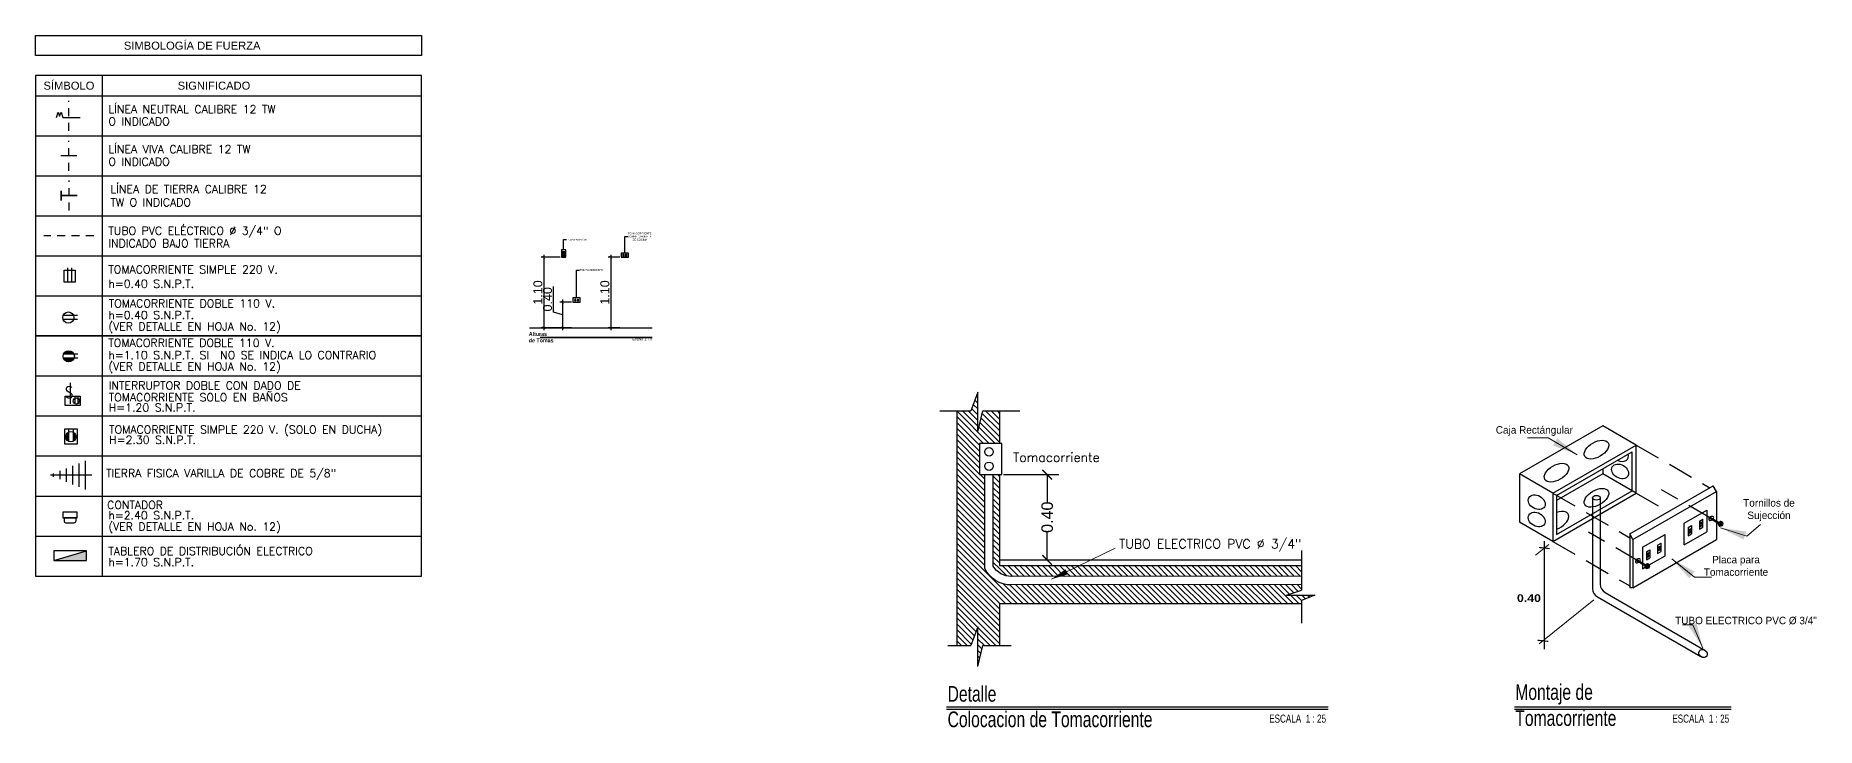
# Model space of a CAD drawing. Header units: inches. Extents: x -370 to 18, y -197 to 199.
# Drawn here: x -259.12 to -231.3, y -166.8 to -156 of the extents above; entities that cross this region are included whole.
import ezdxf
from ezdxf.enums import TextEntityAlignment as Align

# ---------------------------------------------------------------- set-up
doc = ezdxf.new("R2010")
doc.units = ezdxf.units.IN
doc.header["$MEASUREMENT"] = 0
doc.header["$PDMODE"] = 34
doc.header["$PDSIZE"] = 0.2
for name, pattern in [('FUERZA2', [0.3, 0.2, -0.1]), ('HIDDEN', [0.375, 0.25, -0.125]), ('HIDDEN2', [0.1875, 0.125, -0.0625])]:
    doc.linetypes.add(name, pattern=pattern)
for name, color, linetype in [('10_Fuerza', 2, 'Continuous'), ('6', 6, 'Continuous'), ('C3', 3, 'Continuous'), ('CONT-MJR', 1, 'HIDDEN2'), ('COTAS', 1, 'Continuous'), ('Detalle de Tablero', 7, 'Continuous'), ('FUERZA', 3, 'Continuous'), ('iluminacion', 2, 'Continuous'), ('LUZ', 6, 'Continuous'), ('M', 7, 'Continuous'), ('PLUMBING', 2, 'Continuous'), ('Simbologia', 7, 'Continuous'), ('TEXTO', 2, 'Continuous'), ('Textos', 2, 'Continuous')]:
    doc.layers.add(name, color=color, linetype=linetype)
doc.styles.add('ARCHQUICK', font='ARCHQUIK.shx')
doc.styles.add('ARIAL', font='arial.ttf', dxfattribs={"height": 0.14})
doc.styles.add('DIMTEXT', font='ERASMD.TTF', dxfattribs={"width": 0.75})
doc.styles.add('R1', font='arial.ttf')
doc.styles.add('ROMANS', font='romans.shx', dxfattribs={"width": 1.35})
doc.styles.get("Standard").update_dxf_attribs({"font": 'arial.ttf'})
doc.styles.add('STYLE1', font='ERASMD.TTF', dxfattribs={"height": 0.5})
doc.dimstyles.new('CONPUNTO', dxfattribs={"dimtxt": 0.18, "dimasz": 0.15, "dimexe": 0.18, "dimexo": 0.0625, "dimgap": 0, "dimtad": 0, "dimdec": 4, "dimlfac": 0.2, "dimdsep": 46, "dimlunit": 6, "dimtxsty": 'R1', "dimblk": 'ARCHTICK', "dimcen": 0.09, "dimclrd": 1, "dimclre": 1, "dimclrt": 2, "dimadec": 0, "dimazin": 0, "dimtfac": 1, "dimtdec": 4, "dimtmove": 2, "dimatfit": 3, "dimldrblk": 'DOTBLANK', "dimfxl": 1, "dimtolj": 1, "dimtzin": 0, "dimarcsym": 0})
doc.dimstyles.new('COTA-20', dxfattribs={"dimscale": 0.02, "dimtxt": 1, "dimasz": 2, "dimexe": 2, "dimexo": 1, "dimgap": 1, "dimtad": 1, "dimzin": 1, "dimdsep": 46, "dimtxsty": 'ARIAL', "dimblk": 'ARCHTICK', "dimcen": 2, "dimdle": 2, "dimclrd": 2, "dimclre": 1, "dimclrt": 2, "dimaunit": 1, "dimadec": 0, "dimazin": 0, "dimtfac": 1, "dimtofl": 0, "dimtmove": 1, "dimatfit": 3, "dimfxl": 1, "dimtvp": 1, "dimtolj": 1, "dimtzin": 1, "dimarcsym": 0})
doc.dimstyles.new('E100MICRO', dxfattribs={"dimscale": 1.333333, "dimtxt": 0.11, "dimasz": 0.2, "dimexe": 0.03, "dimexo": 0.03, "dimgap": 0, "dimtad": 0, "dimzin": 0, "dimdsep": 46, "dimtxsty": 'ARIAL', "dimblk": 'ARCHTICK', "dimcen": 0.09, "dimdle": 0.03, "dimclrd": 1, "dimclre": 1, "dimclrt": 2, "dimadec": 0, "dimazin": 0, "dimtfac": 1, "dimtix": 1, "dimtmove": 1, "dimatfit": 3, "dimfxl": 1, "dimtvp": 1, "dimtolj": 1, "dimtzin": 0, "dimlwd": 20, "dimlwe": 13, "dimarcsym": 0})
doc.dimstyles.new('E20', dxfattribs={"dimscale": 2, "dimtxt": 0.1, "dimasz": 0.2, "dimexe": 0.125, "dimexo": 0.125, "dimgap": 0, "dimtad": 0, "dimlfac": 0.2, "dimzin": 0, "dimdsep": 46, "dimtxsty": 'Standard', "dimblk": 'ARCHTICK', "dimcen": 0.09, "dimdle": 0.125, "dimclrd": 2, "dimclre": 1, "dimclrt": 3, "dimadec": 0, "dimazin": 0, "dimtfac": 1, "dimtix": 1, "dimtmove": 1, "dimatfit": 3, "dimfxl": 1, "dimtvp": 1, "dimtolj": 1, "dimtzin": 0, "dimlwd": 20, "dimlwe": 13, "dimarcsym": 0})

# ---------------------------------------------------------------- blocks, each defined once
blk = doc.blocks.new('_ArchTick')
at = {"color": 0, "linetype": 'ByBlock', "const_width": 0.15}
blk.add_lwpolyline([(-0.5, -0.5), (0.5, 0.5)], dxfattribs=at)
blk = doc.blocks.new('*D696')
at = {"color": 2, "lineweight": -2, "transparency": 16777216}
for p, q in [((-251.032, -160.314), (-251.032, -159.911)), ((-250.89, -160.117), (-250.89, -160.596)), ((-250.89, -160.356), (-251.032, -160.314))]:
    blk.add_line(p, q, dxfattribs=at)
at = {"color": 1, "lineweight": -2, "transparency": 16777216}
for p, q in [((-250.748, -160.157), (-250.93, -160.157)), ((-250.748, -160.556), (-250.93, -160.556))]:
    blk.add_line(p, q, dxfattribs=at)
at = {"layer": 'DEFPOINTS', "color": 0, "transparency": 16777216}
for p in [(-250.728, -160.157), (-250.89, -160.556), (-250.728, -160.556)]:
    blk.add_point(p, dxfattribs=at)
at = {"color": 2, "lineweight": -2, "transparency": 16777216, "xscale": 0.04, "yscale": 0.04, "zscale": 0.04}
for p, rotation in [((-250.89, -160.157), 90), ((-250.89, -160.556), 270)]:
    blk.add_blockref('_ArchTick', p, dxfattribs=dict(at, rotation=rotation))
at = {"color": 2, "transparency": 16777216, "insert": (-251.123, -160.112), "char_height": 0.14, "attachment_point": 5, "rotation": 90, "style": 'ARIAL'}
blk.add_mtext('\\A1;0.40', dxfattribs=at)
blk = doc.blocks.new('*D697')
at = {"color": 1, "lineweight": -2, "transparency": 16777216}
for p, q in [((-249.994, -159.456), (-250.176, -159.456)), ((-249.994, -160.556), (-250.176, -160.556))]:
    blk.add_line(p, q, dxfattribs=at)
at = {"color": 2, "lineweight": -2, "transparency": 16777216}
blk.add_line((-250.136, -159.416), (-250.136, -160.596), dxfattribs=at)
at = {"layer": 'DEFPOINTS', "color": 0, "transparency": 16777216}
for p in [(-249.974, -159.456), (-250.136, -160.556), (-249.974, -160.556)]:
    blk.add_point(p, dxfattribs=at)
at = {"color": 2, "lineweight": -2, "transparency": 16777216, "xscale": 0.04, "yscale": 0.04, "zscale": 0.04}
for p, rotation in [((-250.136, -159.456), 90), ((-250.136, -160.556), 270)]:
    blk.add_blockref('_ArchTick', p, dxfattribs=dict(at, rotation=rotation))
at = {"color": 2, "transparency": 16777216, "insert": (-250.227, -160.006), "char_height": 0.14, "attachment_point": 5, "rotation": 90, "style": 'ARIAL'}
blk.add_mtext('\\A1;1.10', dxfattribs=at)
blk = doc.blocks.new('*D698')
at = {"color": 1, "lineweight": -2, "transparency": 16777216}
for p, q in [((-250.924, -159.456), (-251.221, -159.456)), ((-250.927, -160.556), (-251.221, -160.556))]:
    blk.add_line(p, q, dxfattribs=at)
at = {"color": 2, "lineweight": -2, "transparency": 16777216}
blk.add_line((-251.181, -159.416), (-251.181, -160.596), dxfattribs=at)
at = {"layer": 'DEFPOINTS', "color": 0, "transparency": 16777216}
for p in [(-250.904, -159.456), (-251.181, -160.556), (-250.907, -160.556)]:
    blk.add_point(p, dxfattribs=at)
at = {"color": 2, "lineweight": -2, "transparency": 16777216, "xscale": 0.04, "yscale": 0.04, "zscale": 0.04}
for p, rotation in [((-251.181, -159.456), 90), ((-251.181, -160.556), 270)]:
    blk.add_blockref('_ArchTick', p, dxfattribs=dict(at, rotation=rotation))
at = {"color": 2, "transparency": 16777216, "insert": (-251.273, -160.006), "char_height": 0.14, "attachment_point": 5, "rotation": 90, "style": 'ARIAL'}
blk.add_mtext('\\A1;1.10', dxfattribs=at)
blk = doc.blocks.new('*D695')
at = {"layer": 'COTAS', "color": 1, "lineweight": -2, "transparency": 16777216}
for p, q in [((122513.702, 69306.636), (122514.566, 69306.636)), ((122514.386, 69306.636), (122514.386, 69306.203)), ((122514.386, 69305.303), (122514.386, 69305.736)), ((122513.702, 69305.303), (122514.566, 69305.303))]:
    blk.add_line(p, q, dxfattribs=at)
at = {"layer": 'DEFPOINTS', "color": 0, "transparency": 16777216}
for p in [(122513.639, 69306.636), (122513.639, 69305.303), (122514.386, 69305.303)]:
    blk.add_point(p, dxfattribs=at)
at = {"layer": 'COTAS', "color": 1, "lineweight": -2, "transparency": 16777216, "xscale": 0.15, "yscale": 0.15, "zscale": 0.15}
for p, rotation in [((122514.386, 69306.636), 90), ((122514.386, 69305.303), 270)]:
    blk.add_blockref('_ArchTick', p, dxfattribs=dict(at, rotation=rotation))
at = {"layer": 'COTAS', "color": 2, "transparency": 16777216, "insert": (122514.386, 69305.97), "char_height": 0.18, "attachment_point": 5, "rotation": 90, "style": 'R1'}
blk.add_mtext('\\A1;0.40', dxfattribs=at)
blk = doc.blocks.new('_DOTBLANK')
at = {"color": 0, "linetype": 'ByBlock'}
blk.add_line((-0.5, 0), (-1, 0), dxfattribs=at)
blk.add_circle((0, 0), 0.5, dxfattribs=at)
blk = doc.blocks.new('DET FUERZA')
h = blk.add_hatch()
h.set_pattern_fill('LINE', color=16, scale=0.02, angle=135, style=0)
h.set_pattern_definition([(135, (121529.58557, 69435.33147), (-0.0449012806, -0.0449012806), [])])
h.paths.add_polyline_path([(122513.63902, 69306.6364), (122513.54324, 69306.6364), (122513.54324, 69305.20513, 0.10774019), (122513.63902, 69305.10335)])
edge = h.paths.add_edge_path()
edge.add_line((122513.38047, 69303.96582), (122513.63902, 69303.96582))
edge.add_line((122513.63902, 69303.96582), (122513.63902, 69304.95145))
edge.add_arc((122513.82457, 69305.37391), 0.46141, 206.012762, 246.287777, ccw=False)
edge.add_line((122513.4099, 69305.17155), (122513.4099, 69306.6364))
edge.add_line((122513.4099, 69306.6364), (122513.32904, 69306.6364))
edge.add_line((122513.32904, 69306.6364), (122513.32904, 69307.12133))
edge.add_line((122513.32904, 69307.12133), (122513.63902, 69307.12133))
edge.add_line((122513.63902, 69307.12133), (122513.63902, 69307.6298))
edge.add_line((122513.63902, 69307.6298), (122513.38047, 69307.6298))
edge.add_line((122513.38047, 69307.6298), (122513.30111, 69307.3056))
edge.add_line((122513.30111, 69307.3056), (122513.30111, 69307.92475))
edge.add_line((122513.30111, 69307.92475), (122513.19057, 69307.6298))
edge.add_line((122513.19057, 69307.6298), (122512.97235, 69307.6298))
edge.add_line((122512.97235, 69307.6298), (122512.97235, 69303.96582))
edge.add_line((122512.97235, 69303.96582), (122513.19057, 69303.96582))
edge.add_line((122513.19057, 69303.96582), (122513.30111, 69304.26077))
edge.add_line((122513.30111, 69304.26077), (122513.30111, 69303.64162))
edge.add_line((122513.30111, 69303.64162), (122513.38047, 69303.96582))
edge = h.paths.add_edge_path()
edge.add_line((122518.35724, 69305.05168), (122518.35724, 69305.21418))
edge.add_line((122518.35724, 69305.21418), (122513.63902, 69305.21418))
edge.add_line((122513.63902, 69305.21418), (122513.63902, 69305.10335))
edge.add_arc((122513.82457, 69305.37391), 0.32807, 235.557495, 270.07385)
edge.add_line((122513.82499, 69305.04583), (122518.35724, 69305.05168))
edge = h.paths.add_edge_path()
edge.add_line((122518.35724, 69304.62111), (122518.35724, 69304.6691))
edge.add_line((122518.35724, 69304.6691), (122518.5636, 69304.75353))
edge.add_line((122518.5636, 69304.75353), (122518.12522, 69304.75353))
edge.add_line((122518.12522, 69304.75353), (122518.35724, 69304.83045))
edge.add_line((122518.35724, 69304.83045), (122518.35724, 69304.91834))
edge.add_line((122518.35724, 69304.91834), (122513.82516, 69304.9125))
edge.add_arc((122513.82457, 69305.37391), 0.46141, 246.287777, 270.07385, ccw=False)
edge.add_line((122513.63902, 69304.95145), (122513.63902, 69304.62111))
edge.add_line((122513.63902, 69304.62111), (122518.35724, 69304.62111))
at = {"layer": 'LUZ', "ltscale": 2}
h = blk.add_hatch(dxfattribs=at)
h.set_pattern_fill('ANSI34', color=1, scale=0.000601565, style=0)
h.set_pattern_definition([(45, (122366.1761, 69266.480871), (-0.00810331726, 0.00810331726), []), (45, (122366.178801, 69266.480871), (-0.00810331726, 0.00810331726), []), (45, (122366.181502, 69266.480871), (-0.00810331726, 0.00810331726), []), (45, (122366.184203, 69266.480871), (-0.00810331726, 0.00810331726), [])])
edge = h.paths.add_edge_path()
edge.add_ellipse((122524.75706, 69305.95177), major_axis=(-0.03757, -0.02169), ratio=0.58915652, start_angle=275.642669, end_angle=301.928771)
edge.add_line((122524.72635, 69305.95908), (122524.87318, 69305.87431))
edge.add_spline(control_points=[(122524.87318, 69305.87431), (122524.87503, 69305.88009), (122524.87793, 69305.88551), (122524.88179, 69305.89018)], knot_values=[1.22486063, 1.22486063, 1.22486063, 1.22486063, 1.74154271, 1.74154271, 1.74154271, 1.74154271], degree=3, periodic=0)
edge.add_line((122524.88179, 69305.89018), (122524.74065, 69305.97166))
h = blk.add_hatch(dxfattribs=at)
h.set_pattern_fill('ANSI34', color=1, scale=0.000601565, style=0)
h.set_pattern_definition([(45, (122365.03052, 69265.81947), (-0.00810331726, 0.00810331726), []), (45, (122365.033221, 69265.81947), (-0.00810331726, 0.00810331726), []), (45, (122365.035922, 69265.81947), (-0.00810331726, 0.00810331726), []), (45, (122365.038623, 69265.81947), (-0.00810331726, 0.00810331726), [])])
edge = h.paths.add_edge_path()
edge.add_ellipse((122523.61148, 69305.29037), major_axis=(-0.03757, -0.02169), ratio=0.58915652, start_angle=275.642669, end_angle=301.928771)
edge.add_line((122523.58077, 69305.29768), (122523.7276, 69305.21291))
edge.add_spline(control_points=[(122523.7276, 69305.21291), (122523.72945, 69305.21869), (122523.73235, 69305.22411), (122523.73621, 69305.22878)], knot_values=[1.22486063, 1.22486063, 1.22486063, 1.22486063, 1.74154271, 1.74154271, 1.74154271, 1.74154271], degree=3, periodic=0)
edge.add_line((122523.73621, 69305.22878), (122523.59507, 69305.31026))
at = {"color": 3}
for p, q in [((122513.30111, 69307.92475), (122513.19057, 69307.6298)), ((122513.30111, 69307.3056), (122513.30111, 69307.92475)), ((122512.71014, 69307.6298), (122513.19057, 69307.6298)), ((122512.97235, 69307.6298), (122512.97235, 69303.96582)), ((122513.30111, 69307.3056), (122513.38047, 69307.6298)), ((122513.38047, 69307.6298), (122513.95585, 69307.6298)), ((122513.63902, 69307.6298), (122513.63902, 69307.12133)), ((122513.63902, 69306.6364), (122513.63902, 69305.21418)), ((122518.35724, 69305.45337), (122518.35724, 69304.83045)), ((122513.63902, 69305.21418), (122518.35724, 69305.21418)), ((122518.12522, 69304.75353), (122518.35724, 69304.83045)), ((122518.12522, 69304.75353), (122518.5636, 69304.75353)), ((122518.5636, 69304.75353), (122518.35724, 69304.6691)), ((122513.63902, 69304.62111), (122513.63902, 69303.96582)), ((122513.63902, 69304.62111), (122518.35724, 69304.62111)), ((122518.35724, 69304.6691), (122518.35724, 69304.31606)), ((122513.30111, 69304.26077), (122513.19057, 69303.96582)), ((122513.30111, 69303.64162), (122513.30111, 69304.26077)), ((122512.83549, 69303.96582), (122513.19057, 69303.96582)), ((122513.30111, 69303.64162), (122513.38047, 69303.96582)), ((122513.38047, 69303.96582), (122513.8214, 69303.96582))]:
    blk.add_line(p, q, dxfattribs=at)
at = {"color": 2}
blk.add_line((122513.63902, 69305.30306), (122518.35724, 69305.30306), dxfattribs=at)
at = {"color": 3}
for centre in [(122513.47657, 69306.99228), (122513.47657, 69306.76545)]:
    blk.add_circle(centre, 0.06667, dxfattribs=at)
at = {"layer": '6', "color": 2}
for points in [[(122518.35724, 69304.91834), (122513.82516, 69304.9125, -0.28703387), (122513.4099, 69305.17155), (122513.4099, 69306.6364)], [(122518.35724, 69305.05168), (122513.82499, 69305.04583, -0.26380862), (122513.54324, 69305.20513), (122513.54324, 69306.6364)]]:
    blk.add_lwpolyline(points, format="xyb", dxfattribs=at)
at = {"layer": 'C3'}
blk.add_lwpolyline([(122513.32904, 69306.6364), (122513.67746, 69306.6364), (122513.67746, 69307.12133), (122513.32904, 69307.12133)], close=True, dxfattribs=at)
at = {"layer": 'LUZ', "color": 3, "ltscale": 2}
for p, q in [((122523.06345, 69307.39855), (122521.76102, 69306.64659)), ((122523.32393, 69307.24816), (122523.06345, 69307.39855)), ((122523.58442, 69307.09777), (122523.32393, 69307.24816)), ((122522.28199, 69306.34581), (122523.58442, 69307.09777)), ((122522.34215, 69306.31108), (122523.52426, 69306.99357)), ((122523.52426, 69306.38054), (122523.52426, 69306.99357)), ((122523.58442, 69306.34581), (122523.58442, 69307.09777)), ((122521.76102, 69306.64659), (122521.76102, 69305.89464)), ((122522.28199, 69306.34581), (122521.76102, 69306.64659)), ((122523.06345, 69306.64659), (122522.34215, 69306.23015)), ((122523.06345, 69306.72752), (122523.06345, 69306.64659)), ((122523.58442, 69306.34581), (122523.06345, 69306.64659)), ((122522.28199, 69305.59385), (122523.58442, 69306.34581)), ((122522.28199, 69306.34581), (122522.28199, 69305.74424)), ((122522.34215, 69305.69805), (122523.52426, 69306.38054)), ((122523.48529, 69305.70853), (122524.78772, 69306.46049)), ((122523.53504, 69305.62236), (122524.83747, 69306.37432)), ((122524.83747, 69306.37432), (122524.78772, 69306.46049)), ((122524.83747, 69306.37432), (122524.83747, 69305.91577)), ((122522.34215, 69306.31108), (122522.34215, 69305.69805)), ((122524.33664, 69305.87678), (122524.68707, 69306.0791)), ((122524.68707, 69306.0791), (122524.68707, 69305.74392)), ((122522.28199, 69305.59385), (122521.76102, 69305.89464)), ((122524.33664, 69305.5416), (122524.33664, 69305.87678)), ((122524.3968, 69305.80732), (122524.4517, 69305.83902)), ((122524.3968, 69305.80732), (122524.3968, 69305.68053)), ((122524.41184, 69305.78127), (122524.43666, 69305.7956)), ((122524.43666, 69305.7956), (122524.43666, 69305.77824)), ((122524.4517, 69305.83902), (122524.4517, 69305.71222)), ((122524.57202, 69305.90848), (122524.62692, 69305.94018)), ((122524.57202, 69305.90848), (122524.57202, 69305.78169)), ((122524.57202, 69305.78169), (122524.62692, 69305.81338)), ((122524.58705, 69305.88243), (122524.61188, 69305.89676)), ((122524.58705, 69305.88243), (122524.58705, 69305.86506)), ((122524.58705, 69305.86506), (122524.61188, 69305.8794)), ((122524.58705, 69305.84247), (122524.61188, 69305.8568)), ((122524.58705, 69305.84247), (122524.58705, 69305.8251)), ((122524.58705, 69305.8251), (122524.61188, 69305.83943)), ((122524.61188, 69305.89676), (122524.61188, 69305.8794)), ((122524.61188, 69305.8568), (122524.61188, 69305.83943)), ((122524.62692, 69305.81338), (122524.62692, 69305.94018)), ((122524.83747, 69305.89493), (122524.83747, 69305.62236)), ((122522.15163, 69303.90976), (122522.15163, 69305.59663)), ((122522.28199, 69305.74424), (122522.28199, 69305.59385)), ((122523.53504, 69305.62236), (122523.48529, 69305.70853)), ((122523.48529, 69305.70853), (122523.48529, 69304.87041)), ((122523.53504, 69304.87041), (122524.83747, 69305.62236)), ((122523.53504, 69305.62236), (122523.53504, 69304.87041)), ((122523.68543, 69305.5008), (122524.03586, 69305.70312)), ((122523.9208, 69305.5325), (122523.9757, 69305.5642)), ((122523.9208, 69305.5325), (122523.9208, 69305.40571)), ((122523.93584, 69305.50645), (122523.96066, 69305.52078)), ((122523.96066, 69305.52078), (122523.96066, 69305.50342)), ((122523.9757, 69305.43741), (122523.9757, 69305.5642)), ((122524.03586, 69305.36794), (122524.03586, 69305.70312)), ((122524.33664, 69305.5416), (122524.68707, 69305.74392)), ((122524.3968, 69305.68053), (122524.4517, 69305.71222)), ((122524.41184, 69305.78127), (122524.41184, 69305.7639)), ((122524.41184, 69305.7639), (122524.43666, 69305.77824)), ((122524.41184, 69305.74131), (122524.43666, 69305.75564)), ((122524.41184, 69305.74131), (122524.41184, 69305.72394)), ((122524.41184, 69305.72394), (122524.43666, 69305.73827)), ((122524.43666, 69305.75564), (122524.43666, 69305.73827)), ((122523.68543, 69305.5008), (122523.68543, 69305.25809)), ((122523.68543, 69305.23726), (122523.68543, 69305.16562)), ((122523.74559, 69305.43134), (122523.80049, 69305.46304)), ((122523.74559, 69305.43134), (122523.74559, 69305.30455)), ((122523.74559, 69305.30455), (122523.80049, 69305.33625)), ((122523.76063, 69305.40529), (122523.78545, 69305.41962)), ((122523.76063, 69305.40529), (122523.76063, 69305.38793)), ((122523.76063, 69305.38793), (122523.78545, 69305.40226)), ((122523.76063, 69305.36533), (122523.78545, 69305.37966)), ((122523.76063, 69305.36533), (122523.76063, 69305.34796)), ((122523.76063, 69305.34796), (122523.78545, 69305.36229)), ((122523.78545, 69305.41962), (122523.78545, 69305.40226)), ((122523.78545, 69305.37966), (122523.78545, 69305.36229)), ((122523.78953, 69305.22573), (122524.03586, 69305.36794)), ((122523.80049, 69305.46304), (122523.80049, 69305.33625)), ((122523.9208, 69305.40571), (122523.9757, 69305.43741)), ((122523.93584, 69305.50645), (122523.93584, 69305.48909)), ((122523.93584, 69305.48909), (122523.96066, 69305.50342)), ((122523.93584, 69305.46649), (122523.96066, 69305.48082)), ((122523.93584, 69305.46649), (122523.93584, 69305.44912)), ((122523.93584, 69305.44912), (122523.96066, 69305.46345)), ((122523.96066, 69305.48082), (122523.96066, 69305.46345)), ((122523.68543, 69305.16562), (122523.72797, 69305.19018)), ((122523.53504, 69304.87041), (122523.48529, 69304.87041))]:
    blk.add_line(p, q, dxfattribs=at)
at = {"layer": 'LUZ', "color": 1, "linetype": 'FUERZA2', "ltscale": 2}
for p, q in [((122523.58442, 69307.09777), (122524.73797, 69306.43176)), ((122522.28199, 69306.34581), (122523.48529, 69305.65109)), ((122523.58442, 69306.34581), (122524.08675, 69306.05579)), ((122524.75669, 69305.95155), (122523.98309, 69306.39818)), ((122522.28199, 69305.59385), (122523.48529, 69304.89913)), ((122523.61186, 69305.29015), (122522.83827, 69305.73678))]:
    blk.add_line(p, q, dxfattribs=at)
at = {"layer": 'LUZ', "color": 2, "ltscale": 2}
for p, q in [((122522.90502, 69306.27406), (122522.90502, 69304.8559)), ((122523.02534, 69306.27406), (122523.02534, 69304.92536)), ((122523.02534, 69306.27406), (122523.02534, 69304.92536)), ((122524.72635, 69305.95908), (122524.87451, 69305.87354)), ((122524.74065, 69305.97166), (122524.88311, 69305.88941)), ((122524.74065, 69305.97166), (122524.88311, 69305.88941)), ((122524.9024, 69305.82881), (122524.89182, 69305.82881)), ((122524.9056, 69305.86591), (122524.9056, 69305.85464)), ((122524.9056, 69305.85464), (122524.90798, 69305.85602)), ((122524.90798, 69305.85602), (122524.90798, 69305.87584)), ((122523.58077, 69305.29768), (122523.72893, 69305.21214)), ((122523.59507, 69305.31026), (122523.73753, 69305.22801)), ((122523.59507, 69305.31026), (122523.73753, 69305.22801)), ((122523.75682, 69305.16741), (122523.74624, 69305.16741)), ((122523.76002, 69305.20451), (122523.76002, 69305.19324)), ((122523.76002, 69305.19324), (122523.7624, 69305.19462)), ((122523.7624, 69305.19462), (122523.7624, 69305.21444)), ((122522.98022, 69304.72566), (122524.5948, 69303.79348)), ((122523.10053, 69304.79512), (122524.66494, 69303.89191))]:
    blk.add_line(p, q, dxfattribs=at)
at = {"layer": 'LUZ', "ltscale": 2}
for p, q in [((122524.90679, 69305.90286), (122524.89993, 69305.90286)), ((122524.9056, 69305.87447), (122524.90798, 69305.87584)), ((122524.9056, 69305.86591), (122524.9056, 69305.87447)), ((122523.76121, 69305.24146), (122523.75435, 69305.24146)), ((122523.76002, 69305.21306), (122523.7624, 69305.21444)), ((122523.76002, 69305.20451), (122523.76002, 69305.21306))]:
    blk.add_line(p, q, dxfattribs=at)
at = {"layer": 'LUZ', "color": 1, "lineweight": 13, "ltscale": 2}
for p, q in [((122522.22339, 69305.54673), (122522.01049, 69305.3755)), ((122522.92162, 69304.67853), (122522.07, 69303.99363))]:
    blk.add_line(p, q, dxfattribs=at)
at = {"layer": 'LUZ', "ltscale": 2}
for centre in [(122524.89993, 69305.90226), (122523.75435, 69305.24086)]:
    blk.add_arc(centre, 0.000602, 90, 108.529916, dxfattribs=at)
at = {"layer": 'LUZ', "color": 2, "ltscale": 2}
for centre in [(122523.05542, 69304.8559), (122523.17573, 69304.92536)]:
    blk.add_arc(centre, 0.15039, 180, 240, dxfattribs=at)
at = {"layer": 'LUZ', "color": 3, "ltscale": 2}
for centre, major_axis, ratio in [((122522.96518, 69307.02601), (-0.18232, -0.10526), 0.56027656), ((122522.34127, 69306.6658), (-0.18232, -0.10526), 0.56027656), ((122523.33405, 69306.68583), (0.12261, -0.07079), 0.73394098), ((122522.96518, 69306.27406), (-0.18232, -0.10526), 0.56027656), ((122522.03162, 69306.20466), (0.12261, -0.07079), 0.73394098), ((122522.03162, 69305.93387), (0.12261, -0.07079), 0.73394098)]:
    blk.add_ellipse(centre, major_axis=major_axis, ratio=ratio, dxfattribs=at)
for centre, major_axis, ratio, start_param, end_param in [((122523.33405, 69306.95662), (0.12261, -0.07079), 0.73394098, 4.80524556, 6.95951746), ((122522.34127, 69305.91384), (-0.18232, -0.10526), 0.56027656, 7.54567755, 10.67817294), ((122524.75669, 69305.95155), (-0.03757, -0.02169), 0.58915652, 2.13783879, 7.9622228), ((122523.61148, 69305.29037), (-0.03757, -0.02169), 0.58915652, 2.1280585, 7.95246479)]:
    blk.add_ellipse(centre, major_axis=major_axis, ratio=ratio, start_param=start_param, end_param=end_param, dxfattribs=at)
at = {"layer": 'LUZ', "color": 2, "ltscale": 2}
for centre, major_axis, ratio in [((122522.96518, 69306.27406), (-0.06016, 0), 0.61455734), ((122524.62987, 69303.84269), (0.05657, -0.04032), 0.86999933)]:
    blk.add_ellipse(centre, major_axis=major_axis, ratio=ratio, dxfattribs=at)
for centre in [(122524.9056, 69305.86591), (122523.76002, 69305.20451)]:
    blk.add_ellipse(centre, major_axis=(0.00969, 0.02095), ratio=0.72725652, start_param=-3.14159265, end_param=3.14159265, dxfattribs=at)
for points, knots in [([(122524.89974, 69305.90283), (122524.8944, 69305.90104), (122524.88958, 69305.89798), (122524.87976, 69305.88877), (122524.8755, 69305.88171), (122524.86985, 69305.8637), (122524.86991, 69305.85203), (122524.87879, 69305.83698), (122524.88334, 69305.83255), (122524.88897, 69305.82994), (122524.8899, 69305.82951), (122524.89086, 69305.82913), (122524.89182, 69305.82881)], [0.60456568, 0.60456568, 0.60456568, 0.60456568, 1.06526149, 1.06526149, 1.74962549, 1.74962549, 2.67252413, 2.67252413, 3.14159265, 3.14159265, 3.14159265, 3.21944451, 3.21944451, 3.21944451, 3.21944451]), ([(122524.8896, 69305.83131), (122524.89561, 69305.82853), (122524.90252, 69305.82816), (122524.92024, 69305.83259), (122524.9291, 69305.84142), (122524.93915, 69305.86215), (122524.94057, 69305.87453), (122524.93244, 69305.89353), (122524.92479, 69305.90054), (122524.90673, 69305.90435), (122524.89765, 69305.9015), (122524.88384, 69305.89158), (122524.87866, 69305.8845), (122524.87163, 69305.86646), (122524.87104, 69305.8547), (122524.87894, 69305.839), (122524.88366, 69305.83405), (122524.8896, 69305.83131)], [-3.14159265, -3.14159265, -3.14159265, -3.14159265, -2.61139593, -2.61139593, -1.59556557, -1.59556557, -0.5797352, -0.5797352, 0.1651682, 0.1651682, 0.91007161, 0.91007161, 1.65497501, 1.65497501, 2.61783362, 2.61783362, 3.14159265, 3.14159265, 3.14159265, 3.14159265]), ([(122523.75416, 69305.24143), (122523.74882, 69305.23964), (122523.744, 69305.23658), (122523.73418, 69305.22737), (122523.72992, 69305.22031), (122523.72427, 69305.2023), (122523.72433, 69305.19063), (122523.73321, 69305.17558), (122523.73776, 69305.17115), (122523.74339, 69305.16854), (122523.74432, 69305.16811), (122523.74528, 69305.16773), (122523.74624, 69305.16741)], [0.60456568, 0.60456568, 0.60456568, 0.60456568, 1.06526149, 1.06526149, 1.74962549, 1.74962549, 2.67252413, 2.67252413, 3.14159265, 3.14159265, 3.14159265, 3.21944451, 3.21944451, 3.21944451, 3.21944451]), ([(122523.74402, 69305.16991), (122523.75003, 69305.16713), (122523.75694, 69305.16676), (122523.77466, 69305.17119), (122523.78352, 69305.18002), (122523.79357, 69305.20075), (122523.79499, 69305.21313), (122523.78686, 69305.23213), (122523.77921, 69305.23914), (122523.76115, 69305.24295), (122523.75207, 69305.2401), (122523.73826, 69305.23018), (122523.73309, 69305.2231), (122523.72605, 69305.20506), (122523.72546, 69305.1933), (122523.73336, 69305.17759), (122523.73808, 69305.17265), (122523.74402, 69305.16991)], [-3.14159265, -3.14159265, -3.14159265, -3.14159265, -2.61139593, -2.61139593, -1.59556557, -1.59556557, -0.5797352, -0.5797352, 0.1651682, 0.1651682, 0.91007161, 0.91007161, 1.65497501, 1.65497501, 2.61783362, 2.61783362, 3.14159265, 3.14159265, 3.14159265, 3.14159265])]:
    blk.add_open_spline(points, degree=3, knots=knots, dxfattribs=at)
at = {"layer": 'M', "color": 1}
for p, q in [((122512.81514, 69303.00961), (122518.7749, 69303.00961)), ((122521.68245, 69303.00961), (122525.07103, 69303.00961))]:
    blk.add_line(p, q, dxfattribs=at)
at = {"layer": 'M', "color": 2}
for p, q in [((122512.81514, 69302.97453), (122518.7749, 69302.97453)), ((122521.68245, 69302.97453), (122525.07103, 69302.97453))]:
    blk.add_line(p, q, dxfattribs=at)
at = {"layer": 'LUZ', "color": 2, "lineweight": 20, "ltscale": 2, "xscale": 0.1203130830809057, "yscale": 0.1203130830809057, "zscale": 0.1203130830809057}
for p, rotation in [((122522.15163, 69305.48902), 128.8072884414209), ((122522.12859, 69304.04075), 308.807288441421)]:
    blk.add_blockref('_ArchTick', p, dxfattribs=dict(at, rotation=rotation))
at = {"layer": 'CONT-MJR', "color": 2, "style": 'DIMTEXT', "width": 0.75}
for s, height, p in [('Detalle', 0.244356, (122512.82952, 69303.09077)), ('Colocacion de Tomacorriente', 0.2443562, (122512.82952, 69302.69295)), ('ESCALA  1 : 25', 0.1264543, (122517.85274, 69302.76278)), ('ESCALA  1 : 25', 0.1264543, (122524.14951, 69302.76278))]:
    blk.add_text(s, height=height, dxfattribs=at).set_placement(p)
at = {"layer": 'CONT-MJR', "color": 2, "insert": (122521.69684, 69303.36371), "char_height": 0.2443562, "width": 3.9914644, "attachment_point": 1, "style": 'DIMTEXT'}
blk.add_mtext('Montaje de \\PTomacorriente', dxfattribs=at)
at = {"layer": 'Detalle de Tablero', "color": 3, "linetype": 'Continuous', "lineweight": 30, "ltscale": 0.1, "char_height": 0.1166003, "attachment_point": 5, "style": 'STYLE1'}
for s, insert in [('\\A1;Caja Rectángular', (122521.99486, 69307.31643)), ('\\A1;Tornillos de\\PSujección', (122525.65981, 69306.07987)), ('\\A1;Placa para\\PTomacorriente', (122525.14485, 69305.2101)), ('\\A1;TUBO ELECTRICO PVC %%C 3/4"', (122525.30035, 69304.35569))]:
    blk.add_mtext(s, dxfattribs=dict(at, insert=insert))
at = {"layer": 'LUZ', "color": 3, "ltscale": 2, "insert": (122521.72298, 69304.76759), "char_height": 0.2819838, "width": 3.7657699, "attachment_point": 1}
blk.add_mtext('{\\fArial Black|b0|i0|c0|p34;\\H0.4267x;0.40}', dxfattribs=at)
at = {"layer": 'TEXTO', "style": 'ROMANS'}
for s, p in [('Tomacorriente', (122513.85207, 69306.83511)), ('TUBO ELECTRICO PVC %%C 3/4"', (122515.50886, 69305.48397))]:
    blk.add_text(s, height=0.1422222, dxfattribs=at).set_placement(p)
at = {"layer": 'COTAS'}
dim = blk.add_linear_dim(base=(122514.38614, 69305.3034), p1=(122513.63902, 69306.6364), p2=(122513.63902, 69305.3034), angle=90, text='0.40', dimstyle='CONPUNTO', override={"dimscale": 1}, dxfattribs=at)
dim.commit()
dim.dimension.update_dxf_attribs({"geometry": '*D695', "text_midpoint": (122514.38614, 69305.9699)})
at = {"color": 3}
blk.add_leader([(122514.45231, 69305.00246), (122515.44632, 69305.48694)], dimstyle='E100MICRO', override={"dimgap": 0, "dimtad": 0, "dimfxl": 1.25}, dxfattribs=at)
at = {"layer": 'LUZ', "ltscale": 2}
for points in [[(122522.66601, 69306.94662), (122522.20874, 69307.21062), (122521.88902, 69307.21062)], [(122524.90366, 69305.80566), (122525.31526, 69305.67424), (122525.52585, 69305.85823)], [(122524.14081, 69305.31986), (122524.4983, 69305.03581), (122524.76354, 69305.03581)], [(122524.62632, 69303.92685), (122524.4691, 69304.29187), (122524.31013, 69304.29187)]]:
    blk.add_leader(points, dimstyle='E20', override={"dimgap": 0, "dimtad": 0}, dxfattribs=at)

msp = doc.modelspace()

# ---------------------------------------------------------------- hatches: boundary and pattern name
at = {"linetype": 'Continuous'}
h = msp.add_hatch(color=1, dxfattribs=at)
h.paths.add_polyline_path([(-258.6823, -161.03336), (-258.52041, -161.03336, -0.67843848)])
h.paths.add_polyline_path([(-258.52041, -160.96896), (-258.6823, -160.96896, -0.67843848)])
h = msp.add_hatch(color=4)
h.paths.add_polyline_path([(-258.32342, -164.03888), (-258.67803, -164.14563), (-258.67803, -164.19206), (-258.32342, -164.19206)])
h.paths.add_polyline_path([(-258.67803, -164.14563), (-258.83226, -164.19206), (-258.67803, -164.19206)])
at = {"layer": 'DEFPOINTS'}
h = msp.add_hatch(color=1, dxfattribs=at)
h.dxf.hatch_style = 1
h.paths.add_polyline_path([(-258.60521, -162.18558, 0.28392574), (-258.64995, -162.25801, 0.28392574), (-258.60521, -162.33044)])
h = msp.add_hatch(color=1, dxfattribs=at)
h.dxf.hatch_style = 1
h.paths.add_polyline_path([(-258.53267, -162.18558), (-258.53267, -162.33044, 0.28392575), (-258.48794, -162.25801, 0.28392575)])

# ---------------------------------------------------------------- linework, layer by layer
at = {"color": 1, "linetype": 'Continuous'}
for p, q in [((-250.87138, -159.3412), (-250.87138, -159.17854)), ((-250.87138, -159.17854), (-250.82468, -159.17854)), ((-249.91683, -159.3912), (-249.91683, -159.1321)), ((-249.91683, -159.1321), (-249.87013, -159.1321)), ((-250.67099, -160.09165), (-250.67099, -159.65539)), ((-250.67099, -159.65539), (-250.62429, -159.65539))]:
    msp.add_line(p, q, dxfattribs=at)
at = {"color": 3, "linetype": 'Continuous'}
for p, q in [((-258.62081, -159.6198), (-258.62081, -159.84289)), ((-258.55642, -159.6198), (-258.55642, -159.84289)), ((-258.46581, -160.36462), (-258.68889, -160.36462)), ((-258.46581, -160.42902), (-258.68889, -160.42902)), ((-258.45921, -160.96896), (-258.6823, -160.96896)), ((-258.45921, -161.03336), (-258.6823, -161.03336))]:
    msp.add_line(p, q, dxfattribs=at)
at = {"color": 4, "linetype": 'HIDDEN2', "ltscale": 0.75}
msp.add_line((-258.58663, -159.84303), (-258.58322, -159.84303, -0.3), dxfattribs=at)
at = {"color": 4}
for p, q in [((-251.4033, -160.5562), (-249.48619, -160.5562)), ((-251.36539, -160.5562), (-249.48619, -160.5562)), ((-258.83226, -164.19206), (-258.32342, -164.03888))]:
    msp.add_line(p, q, dxfattribs=at)
at = {"color": 3}
for points in [[(-250.90388, -159.4562), (-250.83888, -159.4562), (-250.83888, -159.3412), (-250.90388, -159.3412)], [(-249.97433, -159.3912), (-249.97433, -159.4562), (-249.85933, -159.4562), (-249.85933, -159.3912)], [(-250.72849, -160.09165), (-250.72849, -160.15665), (-250.61349, -160.15665), (-250.61349, -160.09165)], [(-258.46915, -163.52438), (-258.46915, -163.43688), (-258.69415, -163.43688), (-258.69415, -163.52438)]]:
    msp.add_lwpolyline(points, close=True, dxfattribs=at)
at = {"color": 3, "linetype": 'Continuous'}
msp.add_lwpolyline([(-258.6712, -159.84303), (-258.6712, -159.65473), (-258.50206, -159.65473), (-258.50206, -159.84303)], close=True, dxfattribs=at)
at = {"color": 3}
for points in [[(-258.4879, -163.57287), (-258.4879, -163.52438), (-258.6754, -163.52438), (-258.6754, -163.57287)], [(-258.64888, -163.59938), (-258.51441, -163.59938)]]:
    msp.add_lwpolyline(points, dxfattribs=at)
at = {"color": 4}
msp.add_lwpolyline([(-258.83226, -164.19206), (-258.32342, -164.19206), (-258.32342, -164.03888), (-258.83226, -164.03888)], close=True, dxfattribs=at)
at = {"color": 3, "linetype": 'Continuous'}
for centre in [(-258.60795, -160.39682), (-258.60135, -161.00116)]:
    msp.add_circle(centre, 0.08711, dxfattribs=at)
at = {"color": 3}
for centre, start, end in [((-258.64888, -163.57287), 180, 270.009903), ((-258.51441, -163.57287), 269.990097, 0)]:
    msp.add_arc(centre, 0.02652, start, end, dxfattribs=at)
at = {"layer": '10_Fuerza', "color": 2, "linetype": 'HIDDEN', "ltscale": 0.5}
for p, q in [((-258.59818, -157.47983), (-258.59818, -157.01108)), ((-258.59818, -158.10483), (-258.59818, -157.63608)), ((-258.59612, -158.72632), (-258.59612, -158.25757))]:
    msp.add_line(p, q, dxfattribs=at)
at = {"layer": '10_Fuerza', "color": 3, "linetype": 'HIDDEN', "ltscale": 0.5}
msp.add_line((-258.20756, -159.12046), (-258.98881, -159.12046), dxfattribs=at)
at = {"layer": 'iluminacion', "color": 3, "linetype": 'Continuous', "ltscale": 0.06}
msp.add_line((-258.47318, -157.87046), (-258.72318, -157.87046), dxfattribs=at)
at = {"layer": 'iluminacion', "color": 3, "linetype": 'Continuous', "ltscale": 0.06, "flags": 128}
msp.add_lwpolyline([(-258.79174, -157.27543), (-258.76803, -157.19), (-258.74408, -157.25469), (-258.72014, -157.19), (-258.69642, -157.27543), (-258.42457, -157.27543)], dxfattribs=at)
at = {"layer": 'M', "color": 1}
msp.add_line((-251.23823, -160.70087), (-249.48619, -160.70087), dxfattribs=at)
at = {"layer": 'M', "color": 2}
msp.add_line((-251.23823, -160.70798), (-249.48619, -160.70798), dxfattribs=at)
at = {"layer": 'PLUMBING'}
for points in [[(-250.88743, -159.36501), (-250.85352, -159.36501), (-250.85352, -159.37906), (-250.88743, -159.37906)], [(-250.88743, -159.39168), (-250.85352, -159.39168), (-250.85352, -159.40572), (-250.88743, -159.40572)], [(-250.88743, -159.43239), (-250.85352, -159.43239), (-250.85352, -159.41834), (-250.88743, -159.41834)], [(-249.94468, -159.40765), (-249.94468, -159.44156), (-249.93063, -159.44156), (-249.93063, -159.40765)], [(-249.93275, -159.41583), (-249.94276, -159.41583), (-249.94276, -159.41811), (-249.93275, -159.41811)], [(-249.93275, -159.43338), (-249.94276, -159.43338), (-249.94276, -159.4311), (-249.93275, -159.4311)], [(-249.88898, -159.40765), (-249.88898, -159.44156), (-249.90303, -159.44156), (-249.90303, -159.40765)], [(-249.90091, -159.41583), (-249.89091, -159.41583), (-249.89091, -159.41811), (-249.90091, -159.41811)], [(-249.90091, -159.43338), (-249.89091, -159.43338), (-249.89091, -159.4311), (-249.90091, -159.4311)], [(-250.69884, -160.1081), (-250.69884, -160.14202), (-250.6848, -160.14202), (-250.6848, -160.1081)], [(-250.68691, -160.11629), (-250.69692, -160.11629), (-250.69692, -160.11857), (-250.68691, -160.11857)], [(-250.68691, -160.13383), (-250.69692, -160.13383), (-250.69692, -160.13155), (-250.68691, -160.13155)], [(-250.64315, -160.1081), (-250.64315, -160.14202), (-250.65719, -160.14202), (-250.65719, -160.1081)], [(-250.65508, -160.11629), (-250.64507, -160.11629), (-250.64507, -160.11857), (-250.65508, -160.11857)], [(-250.65508, -160.13383), (-250.64507, -160.13383), (-250.64507, -160.13155), (-250.65508, -160.13155)]]:
    msp.add_lwpolyline(points, close=True, dxfattribs=at)
at = {"layer": 'Simbologia', "color": 2}
for p, q in [((-258.07735, -156.62046), (-258.07735, -164.43296)), ((-259.11902, -157.55796), (-253.09225, -157.55796)), ((-259.11902, -158.18296), (-253.09225, -158.18296)), ((-259.11902, -158.80796), (-253.09225, -158.80796)), ((-259.11902, -158.80796), (-253.09225, -158.80796)), ((-259.11902, -159.43296), (-253.09225, -159.43296)), ((-259.11902, -160.05796), (-253.09225, -160.05796)), ((-253.09225, -160.68296), (-259.11902, -160.68296)), ((-259.11902, -160.68296), (-253.09225, -160.68296)), ((-259.11902, -161.30796), (-253.09225, -161.30796)), ((-259.11902, -161.93296), (-253.09225, -161.93296)), ((-259.11902, -162.55796), (-253.09225, -162.55796)), ((-259.11902, -163.18296), (-253.09225, -163.18296)), ((-259.11902, -163.18296), (-253.09225, -163.18296)), ((-259.11902, -163.80796), (-253.09225, -163.80796)), ((-259.11902, -163.80796), (-253.09225, -163.80796))]:
    msp.add_line(p, q, dxfattribs=at)
at = {"layer": 'Simbologia', "color": 4}
msp.add_line((-259.11902, -156.93296), (-253.09225, -156.93296), dxfattribs=at)
for points in [[(-253.09225, -155.99546), (-253.09225, -156.30796), (-259.11902, -156.30796), (-259.11902, -155.99546)], [(-253.09225, -164.43296), (-253.09225, -156.62046), (-259.11902, -156.62046), (-259.11902, -164.43296)]]:
    msp.add_lwpolyline(points, close=True, dxfattribs=at)
at = {"layer": 'TEXTO', "color": 3}
for p, q in [((-258.57726, -161.41492, -1.4), (-258.57726, -161.74569, -1.4)), ((-258.50455, -161.63433, -1.4), (-258.50455, -161.74655, -1.4)), ((-258.46009, -161.63433, -1.4), (-258.46009, -161.74655, -1.4)), ((-258.60521, -162.15057, -1.4), (-258.60521, -162.33365, -1.4)), ((-258.53267, -162.15057, -1.4), (-258.53267, -162.33365, -1.4))]:
    msp.add_line(p, q, dxfattribs=at)
at = {"layer": 'TEXTO'}
for p, q in [((-258.53754, -163.00135), (-258.5373, -162.71414)), ((-258.43757, -163.04076), (-258.43727, -162.6749)), ((-258.33761, -163.08017), (-258.33724, -162.63566)), ((-258.24243, -162.85799), (-258.8861, -162.85746)), ((-258.83744, -162.88313), (-258.8374, -162.83186)), ((-258.73748, -162.92254), (-258.73737, -162.79262)), ((-258.63751, -162.96194), (-258.63734, -162.75338))]:
    msp.add_line(p, q, dxfattribs=at)
at = {"layer": 'TEXTO', "color": 3, "elevation": -1.4}
for points in [[(-258.6564, -161.62391), (-258.42283, -161.62391), (-258.42283, -161.77012), (-258.6564, -161.77012)], [(-258.66241, -162.13357), (-258.47187, -162.13357), (-258.47187, -162.3721), (-258.66241, -162.3721)]]:
    msp.add_lwpolyline(points, close=True, dxfattribs=at)
at = {"layer": 'TEXTO', "color": 3}
for centre, radius in [((-258.48232, -161.70019, -1.4), 0.04965), ((-258.56894, -162.25801, -1.4), 0.081)]:
    msp.add_circle(centre, radius, dxfattribs=at)

# ---------------------------------------------------------------- block references
at = {"layer": 'FUERZA'}
msp.add_blockref('DET FUERZA', (-122757.7039, -69469.48466), dxfattribs=at)

# ---------------------------------------------------------------- texts
at = {"color": 2, "attachment_point": 5, "style": 'ARIAL'}
for s, insert, char_height in [('TOMACORRIENTE\\PSOBRE GABINETE \\PDE COCINA', (-249.68256, -159.1321), 0.03), ('INTERRUPTOR', (-250.66309, -159.18326), 0.03), ('\\A1;TOMACORRIENTE', (-250.43672, -159.65539), 0.03), ('\\pxql;{\\fEras Bold ITC|b0|i0|c0|p34;Alturas \\Pde Tomas}', (-251.22251, -160.7041), 0.06)]:
    msp.add_mtext(s, dxfattribs=dict(at, insert=insert, char_height=char_height))
at = {"color": 3, "insert": (-249.64162, -160.73409), "char_height": 0.04, "attachment_point": 5, "style": 'ARIAL'}
msp.add_mtext('Escala 1:7.5', dxfattribs=at)
at = {"layer": 'iluminacion', "color": 3, "linetype": 'Continuous', "ltscale": 0.06, "style": 'ROMANS'}
msp.add_text('T', height=0.25, rotation=90, dxfattribs=at).set_placement((-258.59612, -158.49194), align=Align.MIDDLE_CENTER)
at = {"layer": 'TEXTO', "color": 3, "style": 'ARCHQUICK'}
msp.add_text('S', height=0.2025, dxfattribs=at).set_placement((-258.66196, -161.66535, -1.4))
at = {"layer": 'Textos', "color": 3, "style": 'ARIAL'}
for s, p in [('SIMBOLOGÍA DE FUERZA', (-256.67368, -156.15171)), ('SÍMBOLO', (-258.59818, -156.77671)), ('SIGNIFICADO', (-256.33256, -156.77671))]:
    msp.add_text(s, height=0.125, dxfattribs=at).set_placement(p, align=Align.MIDDLE_CENTER)
at = {"layer": 'Textos', "color": 3, "style": 'ROMANS'}
for s, p in [('LÍNEA NEUTRAL CALIBRE 12 TW', (-257.9836, -157.20731)), ('O INDICADO', (-257.9836, -157.39748)), ('LÍNEA VIVA CALIBRE 12 TW', (-257.9836, -157.83162)), ('O INDICADO', (-257.9836, -158.02645)), ('TW O INDICADO', (-257.95141, -158.66117)), ('LÍNEA DE TIERRA CALIBRE 12', (-257.95141, -158.45322)), ('TUBO PVC ELÉCTRICO %%C 3/4" O', (-257.9836, -159.10375)), ('INDICADO BAJO TIERRA', (-257.9836, -159.30069)), ('TOMACORRIENTE SIMPLE 220 V.', (-257.9836, -159.70758)), ('h=0.40 S.N.P.T.', (-257.9836, -159.93131)), ('TOMACORRIENTE DOBLE 110 V.', (-257.97728, -160.23852)), ('h=0.40 S.N.P.T.', (-257.9836, -160.42013)), ('(VER DETALLE EN HOJA No. 12)', (-257.9836, -160.59859)), ('TOMACORRIENTE DOBLE 110 V.', (-257.9836, -160.8545)), ('h=1.10 S.N.P.T. SI  NO SE INDICA LO CONTRARIO', (-257.9836, -161.0456)), ('(VER DETALLE EN HOJA No. 12)', (-257.9836, -161.22359)), ('TOMACORRIENTE SOLO EN BAÑOS', (-257.97767, -161.70451, -1.4)), ('INTERRUPTOR DOBLE CON DADO DE', (-257.97767, -161.52028, -1.4)), ('H=1.20 S.N.P.T.', (-257.97767, -161.86456, -1.4)), ('TOMACORRIENTE SIMPLE 220 V. (SOLO EN DUCHA) ', (-257.97089, -162.20862, -1.4)), ('H=2.30 S.N.P.T.', (-257.97089, -162.36867, -1.4)), ('TIERRA FISICA VARILLA DE COBRE DE 5/8"', (-258.01905, -162.88946)), ('CONTADOR', (-258.00235, -163.38586)), ('h=2.40 S.N.P.T.', (-257.9836, -163.54698)), ('(VER DETALLE EN HOJA No. 12)', (-257.9836, -163.72359)), ('TABLERO DE DISTRIBUCIÓN ELECTRICO', (-257.9836, -164.10436)), ('h=1.70 S.N.P.T.', (-257.9836, -164.27685))]:
    msp.add_text(s, height=0.125, dxfattribs=at).set_placement(p)

# ---------------------------------------------------------------- dimensions: what is measured, and where the dimension line sits
at = {"color": 2}
for base, p1, p2, picture, middle in [((-251.18107, -160.5562), (-250.90388, -159.4562), (-250.90659, -160.5562), '*D698', (-251.27255, -160.0062)), ((-250.13597, -160.5562), (-249.97433, -159.4562), (-249.97433, -160.5562), '*D697', (-250.22745, -160.0062)), ((-250.89013, -160.5562), (-250.72849, -160.15665), (-250.72849, -160.5562), '*D696', (-251.12309, -160.29398))]:
    dim = msp.add_linear_dim(base=base, p1=p1, p2=p2, angle=90, dimstyle='COTA-20', dxfattribs=at)
    dim.commit()
    dim.dimension.update_dxf_attribs({"geometry": picture, "text_midpoint": middle})

doc.saveas('drawing.dxf')
